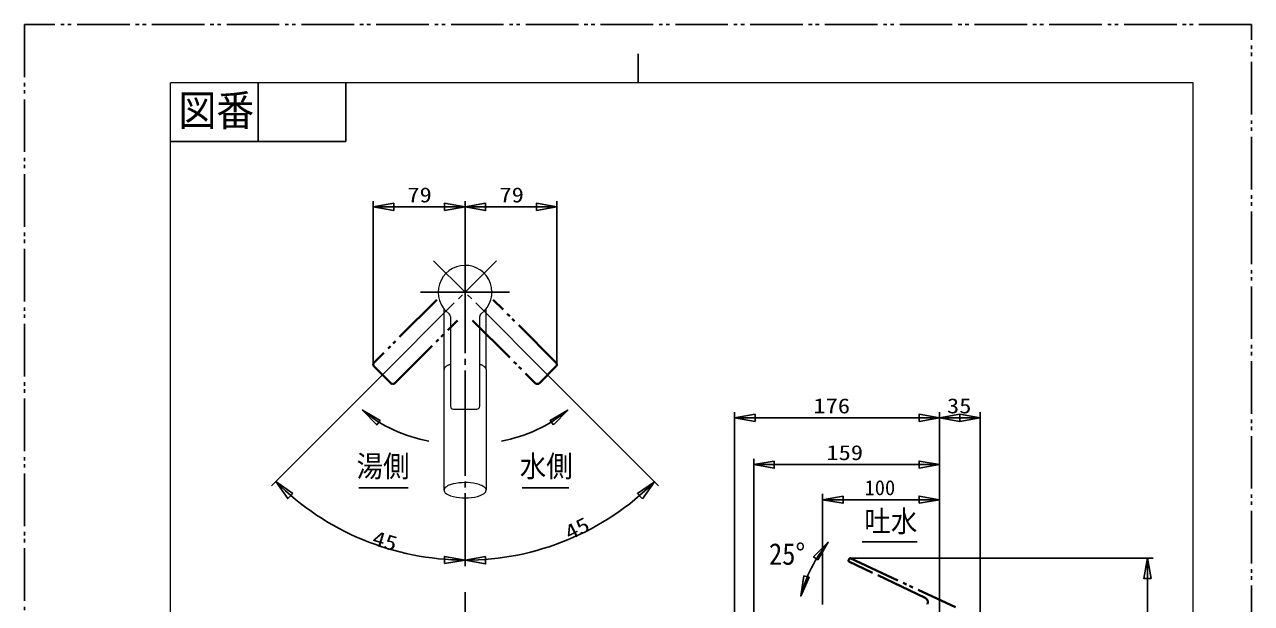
# Model space of a CAD drawing. Units: millimetres at full size, sheet at 1:5. Extents: x -1050 to 0, y -742 to 742.
# Drawn here: x -1050 to 0, y 247 to 742 of the extents above; entities that cross this region are included whole.
import ezdxf
from ezdxf.enums import TextEntityAlignment as Align

# ---------------------------------------------------------------- set-up
doc = ezdxf.new("R2010")
doc.units = ezdxf.units.MM
doc.header["$LTSCALE"] = 5
doc.linetypes.add('DOUBLE_CHAIN2', pattern=[12.8, 9, -1, 0.6, -0.6, 0.6, -1])
doc.linetypes.add('LONG_CHAIN', pattern=[21, 18, -1, 1, -1])
doc.layers.add('0-0_K37532E6JV', color=2, linetype='Continuous', lineweight=30)
doc.styles.add('ＭＳ ゴシック', font='')
doc.styles.add('ＭＳ 明朝', font='')
doc.styles.get('ＭＳ ゴシック').set_extended_font_data('MS Gothic')
doc.styles.get('ＭＳ 明朝').set_extended_font_data('MS Mincho')

msp = doc.modelspace()

# ---------------------------------------------------------------- linework, layer by layer
at = {"layer": '0-0_K37532E6JV'}
for p, q in [((-525, 692.5), (-525, 717.5)), ((-850, 692.5), (-850, 642.5)), ((-775, 692.5), (-775, 642.5)), ((-775, 642.5), (-925, 642.5)), ((-751.514, 452.628), (-751.514, 591.5)), ((-673, 551.5), (-673, 591.5)), ((-673, 551.5), (-673, 591.5)), ((-594.486, 452.628), (-594.486, 591.5)), ((-673, 586.5), (-751.514, 586.5)), ((-594.486, 586.5), (-673, 586.5)), ((-745.832, 440.668), (-838.518, 347.982)), ((-600.168, 440.668), (-507.342, 347.842)), ((-760.889, 412.71), (-755.666, 408.567)), ((-585.115, 412.71), (-590.337, 408.567)), ((-442.366, 171.988), (-442.366, 411.028)), ((-267, 258.498), (-267, 411.028)), ((-267, 258.498), (-267, 411.028)), ((-232.118, 234.755), (-232.118, 411.028)), ((-267, 406.028), (-442.366, 406.028)), ((-267, 406.028), (-232.118, 406.028)), ((-425.896, 165.08), (-425.896, 371.028)), ((-267, 258.498), (-267, 371.028)), ((-425.896, 366.028), (-267, 366.028)), ((-763.81, 346.077), (-721.81, 346.077)), ((-624.193, 346.077), (-584.193, 346.077)), ((-367, 246.418), (-367, 341.028)), ((-267, 336.028), (-367, 336.028)), ((-267, 258.498), (-267, 341.028)), ((-673, 322.58), (-673, 279.225)), ((-673, 322.58), (-673, 279.423)), ((-362.213, 299.686), (-365.864, 294.968)), ((-333.123, 299.983), (-286.123, 299.983)), ((-342.56, 286.028), (-84, 286.028)), ((-89, 85.52), (-89, 286.028)), ((-385.775, 253.555), (-384.211, 258.908))]:
    msp.add_line(p, q, dxfattribs=at)
at = {"layer": '0-0_K37532E6JV', "color": 7, "lineweight": 15}
for p, q in [((-925, 0), (-925, 692.5)), ((-525, 692.5), (-925, 692.5)), ((-50, 692.5), (-525, 692.5)), ((-50, 0), (-50, 692.5)), ((-690.996, 447.48), (-690.996, 499.182)), ((-654.996, 447.48), (-654.996, 499.182)), ((-685.5, 492.878), (-685.5, 416)), ((-660.5, 416), (-660.5, 492.878)), ((-691, 344.11), (-690.996, 447.48)), ((-654.996, 447.48), (-655, 344.69)), ((-683, 413.5), (-663, 413.5))]:
    msp.add_line(p, q, dxfattribs=at)
at = {"layer": '0-0_K37532E6JV', "linetype": 'LONG_CHAIN'}
for p, q in [((-673, 551.5), (-673, 322.58)), ((-745.832, 440.668), (-673, 513.5)), ((-635, 513.5), (-711, 513.5)), ((-600.168, 440.668), (-673, 513.5)), ((-673, 256.998), (-673, -229.921)), ((-267, 23.6), (-267, 258.498)), ((-267, 258.498), (-267, 23.6))]:
    msp.add_line(p, q, dxfattribs=at)
at = {"layer": '0-0_K37532E6JV', "color": 5, "linetype": 'DOUBLE_CHAIN2', "lineweight": 40}
for p, q in [((-697.148, 507.03), (-750.782, 453.396)), ((-595.218, 453.396), (-648.852, 507.03)), ((-733.104, 435.718), (-679.47, 489.352)), ((-666.53, 489.352), (-612.896, 435.718)), ((-750.782, 449.86), (-736.64, 435.718)), ((-609.36, 435.718), (-595.218, 449.86)), ((-344.868, 284.042), (-344.104, 285.681)), ((-343.306, 285.971), (-253.219, 243.963)), ((-324.795, 273.78), (-344.585, 283.248)), ((-279.234, 251.978), (-324.795, 273.78))]:
    msp.add_line(p, q, dxfattribs=at)
at = {"layer": '0-0_K37532E6JV', "color": 4, "linetype": 'DOUBLE_CHAIN2'}
for p, q in [((-751.514, 451.628), (-751.514, 452.628)), ((-594.486, 451.628), (-594.486, 452.628)), ((-343.56, 286.028), (-342.56, 286.028))]:
    msp.add_line(p, q, dxfattribs=at)
msp.add_lwpolyline([(-1050, -742.5), (0, -742.5), (0, 742.5), (-1050, 742.5)], close=True, dxfattribs=at)
at = {"layer": '0-0_K37532E6JV'}
for points in [[(-734.014, 589.586), (-751.514, 586.5), (-734.014, 583.414)], [(-734.014, 589.586), (-751.514, 586.5), (-734.014, 583.414)], [(-690.5, 583.414), (-673, 586.5), (-690.5, 589.586)], [(-690.5, 583.414), (-673, 586.5), (-690.5, 589.586)], [(-655.5, 589.586), (-673, 586.5), (-655.5, 583.414)], [(-655.5, 589.586), (-673, 586.5), (-655.5, 583.414)], [(-611.986, 583.414), (-594.486, 586.5), (-611.986, 589.586)], [(-611.986, 583.414), (-594.486, 586.5), (-611.986, 589.586)], [(-745.747, 403.639), (-748.61, 400.029), (-760.889, 412.71)], [(-597.393, 400.029), (-600.257, 403.639), (-585.115, 412.71)], [(-424.866, 409.113), (-442.366, 406.028), (-424.866, 402.942)], [(-424.866, 409.113), (-442.366, 406.028), (-424.866, 402.942)], [(-284.5, 402.942), (-267, 406.028), (-284.5, 409.113)], [(-284.5, 402.942), (-267, 406.028), (-284.5, 409.113)], [(-249.5, 409.113), (-267, 406.028), (-249.5, 402.942)], [(-249.5, 409.113), (-267, 406.028), (-249.5, 402.942)], [(-249.618, 402.942), (-232.118, 406.028), (-249.618, 409.113)], [(-249.618, 402.942), (-232.118, 406.028), (-249.618, 409.113)], [(-408.396, 369.113), (-425.896, 366.028), (-408.396, 362.942)], [(-408.396, 369.113), (-425.896, 366.028), (-408.396, 362.942)], [(-284.5, 362.942), (-267, 366.028), (-284.5, 369.113)], [(-284.5, 362.942), (-267, 366.028), (-284.5, 369.113)], [(-820.426, 341.326), (-834.982, 351.518), (-824.79, 336.962)], [(-820.426, 341.326), (-834.982, 351.518), (-824.79, 336.962)], [(-521.07, 336.821), (-510.878, 351.378), (-525.434, 341.185)], [(-521.07, 336.821), (-510.878, 351.378), (-525.434, 341.185)], [(-349.5, 339.113), (-367, 336.028), (-349.5, 332.942)], [(-349.5, 339.113), (-367, 336.028), (-349.5, 332.942)], [(-284.5, 332.942), (-267, 336.028), (-284.5, 339.113)], [(-284.5, 332.942), (-267, 336.028), (-284.5, 339.113)], [(-371.101, 284.436), (-374.745, 287.256), (-362.213, 299.686)], [(-690.5, 281.337), (-673, 284.423), (-690.5, 287.508)], [(-690.5, 281.337), (-673, 284.423), (-690.5, 287.508)], [(-655.5, 287.31), (-673, 284.225), (-655.5, 281.139)], [(-655.5, 287.31), (-673, 284.225), (-655.5, 281.139)], [(-85.914, 268.528), (-89, 286.028), (-92.086, 268.528)], [(-85.914, 268.528), (-89, 286.028), (-92.086, 268.528)], [(-383.078, 270.999), (-378.655, 269.707), (-385.775, 253.555)]]:
    msp.add_lwpolyline(points, close=True, dxfattribs=at)
at = {"layer": '0-0_K37532E6JV', "linetype": 'LONG_CHAIN'}
msp.add_lwpolyline([(-646.13, 540.37), (-673, 513.5), (-699.87, 540.37)], dxfattribs=at)
at = {"layer": '0-0_K37532E6JV', "color": 7, "lineweight": 15}
for points in [[(-685.496, 451.812), (-685.935, 451.666), (-686.37, 451.51), (-686.801, 451.344), (-687.227, 451.167), (-687.649, 450.977), (-688.064, 450.774), (-688.471, 450.555), (-688.869, 450.32), (-689.254, 450.065), (-689.623, 449.787), (-689.972, 449.483), (-690.136, 449.32), (-690.292, 449.15), (-690.438, 448.97), (-690.573, 448.782), (-690.692, 448.584), (-690.793, 448.376), (-690.876, 448.16), (-690.941, 447.938), (-690.982, 447.711), (-690.996, 447.48)], [(-654.996, 447.48), (-655.011, 447.711), (-655.051, 447.938), (-655.116, 448.16), (-655.199, 448.376), (-655.3, 448.584), (-655.42, 448.782), (-655.554, 448.97), (-655.7, 449.15), (-655.856, 449.32), (-656.021, 449.483), (-656.369, 449.787), (-656.738, 450.065), (-657.123, 450.32), (-657.521, 450.555), (-657.928, 450.774), (-658.343, 450.977), (-658.765, 451.167), (-659.192, 451.344), (-659.623, 451.51), (-660.058, 451.666), (-660.496, 451.812)], [(-655.075, 344.69), (-655.29, 345.278), (-655.619, 345.81), (-656.487, 346.711), (-657.508, 347.435), (-658.608, 348.033), (-659.756, 348.533), (-660.935, 348.956), (-663.348, 349.622), (-665.807, 350.096), (-668.291, 350.413), (-670.789, 350.591), (-673.293, 350.639), (-675.796, 350.561), (-678.292, 350.352), (-680.771, 350), (-683.222, 349.485), (-685.62, 348.767), (-686.785, 348.309), (-687.914, 347.767), (-688.983, 347.115), (-689.944, 346.314), (-690.356, 345.842), (-690.692, 345.314), (-690.915, 344.729), (-691, 344.11), (-690.91, 343.473), (-690.676, 342.873), (-690.323, 342.334), (-689.893, 341.854), (-688.892, 341.043), (-687.785, 340.385), (-686.617, 339.839), (-685.413, 339.381), (-682.938, 338.665), (-680.411, 338.159), (-677.855, 337.822), (-675.285, 337.633), (-672.708, 337.581), (-670.132, 337.663)], [(-670.132, 337.663), (-667.564, 337.885), (-665.014, 338.258), (-662.496, 338.807), (-660.038, 339.579), (-658.848, 340.074), (-657.704, 340.667), (-656.637, 341.388), (-655.715, 342.286), (-655.353, 342.82), (-655.106, 343.414), (-655, 344.051), (-655.075, 344.69)]]:
    msp.add_lwpolyline(points, dxfattribs=at)
for centre, radius, start, end in [((-673, 513.5), 23, 307.49525, 233.96812), ((-673, 513.5), 23, 351.03188, 352.49525), ((-673, 513.5), 23, 351.03188, 352.49525), ((-688, 492.878), 2.5, 0, 53.96812), ((-688, 492.878), 2.5, 0, 53.96812), ((-658, 492.878), 2.5, 126.03188, 180), ((-658, 492.878), 2.5, 126.03188, 180), ((-673, 513.5), 23, 306.03188, 307.49525), ((-673, 513.5), 23, 306.03188, 307.49525), ((-673, 513.5), 23, 306.03188, 307.49525), ((-673, 513.5), 23, 306.03188, 307.49525), ((-683, 416), 2.5, 180, 270), ((-663, 416), 2.5, 270, 0)]:
    msp.add_arc(centre, radius, start, end, dxfattribs=at)
at = {"layer": '0-0_K37532E6JV', "color": 5, "linetype": 'DOUBLE_CHAIN2', "lineweight": 40}
for centre, radius, start, end in [((-749.014, 451.628), 2.5, 135, 225), ((-596.986, 451.628), 2.5, 315, 45), ((-734.872, 437.486), 2.5, 225, 315), ((-611.128, 437.486), 2.5, 225, 315), ((-344.324, 283.788), 0.6, 155, 244.18162), ((-343.56, 285.428), 0.6, 90, 155), ((-343.56, 285.428), 0.6, 65, 90), ((-280.961, 248.37), 4, 13.33722, 64.42147), ((-280.961, 248.37), 4, 335, 13.33722)]:
    msp.add_arc(centre, radius, start, end, dxfattribs=at)
at = {"layer": '0-0_K37532E6JV'}
for centre, radius, start, end in [((-683.029, 505.5), 121.129, 230, 260), ((-662.975, 505.5), 121.129, 280, 310), ((-662.975, 505.5), 121.129, 280, 310), ((-673, 513.5), 229.077, 225, 270), ((-673, 513.5), 229.275, 270, 315), ((-266, 221.462), 124, 140.8875, 165)]:
    msp.add_arc(centre, radius, start, end, dxfattribs=at)

# ---------------------------------------------------------------- texts
at = {"layer": '0-0_K37532E6JV', "style": 'ＭＳ 明朝', "width": 0.9}
msp.add_text('図番', height=26.39, dxfattribs=at).set_placement((-918.271, 647.952), align=Align.BOTTOM_LEFT)
at = {"layer": '0-0_K37532E6JV', "color": 7}
for s, height, style, width, p in [('79', 12.83, 'ＭＳ ゴシック', 1.2, (-722.407, 586.5)), ('79', 12.83, 'ＭＳ ゴシック', 1.2, (-643.588, 586.5)), ('176', 12.83, 'ＭＳ ゴシック', 1.2, (-374.943, 406.028)), ('35', 12.83, 'ＭＳ ゴシック', 1.2, (-260.599, 406.028)), ('159', 12.83, 'ＭＳ ゴシック', 1.2, (-363.784, 366.028)), ('湯側', 18.48, 'ＭＳ 明朝', 0.9, (-765.849, 349.894)), ('水側', 18.48, 'ＭＳ 明朝', 0.9, (-626.204, 349.894)), ('吐水', 18.48, 'ＭＳ 明朝', 0.9, (-331.347, 302.804)), ('25°', 18.48, 'ＭＳ 明朝', 0.9, (-412.882, 274.807))]:
    msp.add_text(s, height=height, dxfattribs=dict(at, style=style, width=width)).set_placement(p, align=Align.BOTTOM_LEFT)
at = {"layer": '0-0_K37532E6JV', "color": 7, "style": 'ＭＳ ゴシック'}
msp.add_text('100', height=12.83, dxfattribs=at).set_placement((-331.084, 336.028), align=Align.BOTTOM_LEFT)
at = {"layer": '0-0_K37532E6JV', "color": 7, "style": 'ＭＳ ゴシック', "width": 1.2}
for rotation, p in [(26.741, (-581.924, 297.56)), (343.51, (-754.492, 293.975))]:
    msp.add_text('45', height=12.83, rotation=rotation, dxfattribs=at).set_placement(p, align=Align.BOTTOM_LEFT)

doc.saveas('drawing.dxf')
